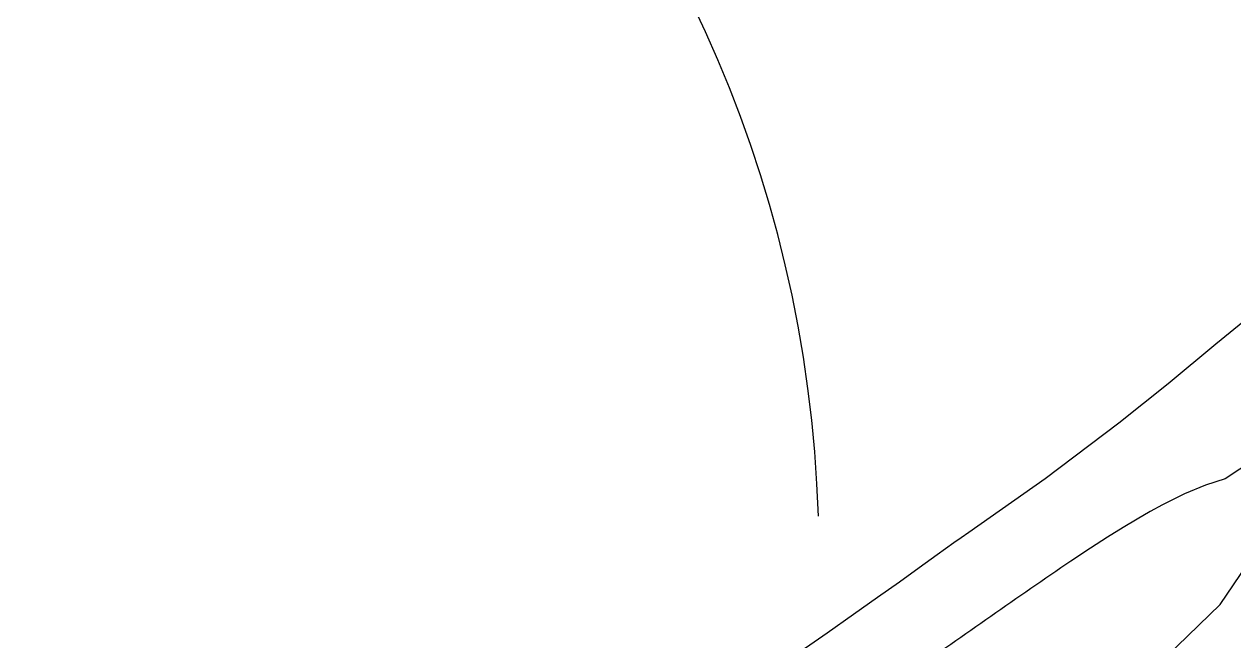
# Model space of a CAD drawing. Extents: x 398 to 509, y 623 to 780.
# Drawn here: x 486.05 to 499.46, y 705.87 to 712.7 of the extents above; entities that cross this region are included whole.
import ezdxf

# ---------------------------------------------------------------- set-up
doc = ezdxf.new("R2010")
doc.units = 0
doc.header["$MEASUREMENT"] = 0
doc.layers.add('1', color=4, linetype='Continuous')

# ---------------------------------------------------------------- blocks, each defined once
blk = doc.blocks.new('2018 PRISM')
at = {"layer": '1', "linetype": 'Continuous', "lineweight": 25, "flags": 128}
for points in [[(102.64, 66.986), (102.177, 66.636), (101.694, 66.266), (101.194, 65.872), (100.677, 65.452), (100.147, 65.013), (99.603, 64.576)], [(97.62, 59.556), (100.725, 62.567), (102.435, 65.089)], [(102.255, 64.93), (100.778, 63.958), (100.562, 63.889), (100.329, 63.792), (100.21, 63.735), (100.084, 63.67), (99.949, 63.596), (99.805, 63.513), (99.648, 63.419), (99.477, 63.312), (99.287, 63.19), (99.07, 63.047)], [(99.603, 64.576), (98.784, 63.96), (97.937, 63.365)], [(97.937, 63.365), (97.854, 63.306), (97.771, 63.248)], [(97.771, 63.248), (97.588, 63.116), (97.388, 62.971), (97.169, 62.814), (96.928, 62.642), (96.661, 62.453), (96.367, 62.247), (96.127, 62.083), (95.871, 61.912), (95.6, 61.734), (95.318, 61.553), (95.035, 61.371), (94.746, 61.185), (94.456, 60.997), (94.166, 60.808)]]:
    blk.add_lwpolyline(points, dxfattribs=at)
at = {"layer": '1'}
blk.add_arc((82.264, 63.104), 14.014, 1.8005, 90.9974, dxfattribs=at)
at = {"layer": '1', "linetype": 'Continuous', "lineweight": 25}
blk.add_arc((144.614, -4.025), 81.073, 124.1775, 125.70438, dxfattribs=at)

msp = doc.modelspace()

# ---------------------------------------------------------------- block references
at = {"layer": '1'}
msp.add_blockref('2018 PRISM', (398.58, 643.705), dxfattribs=at)

doc.saveas('drawing.dxf')
